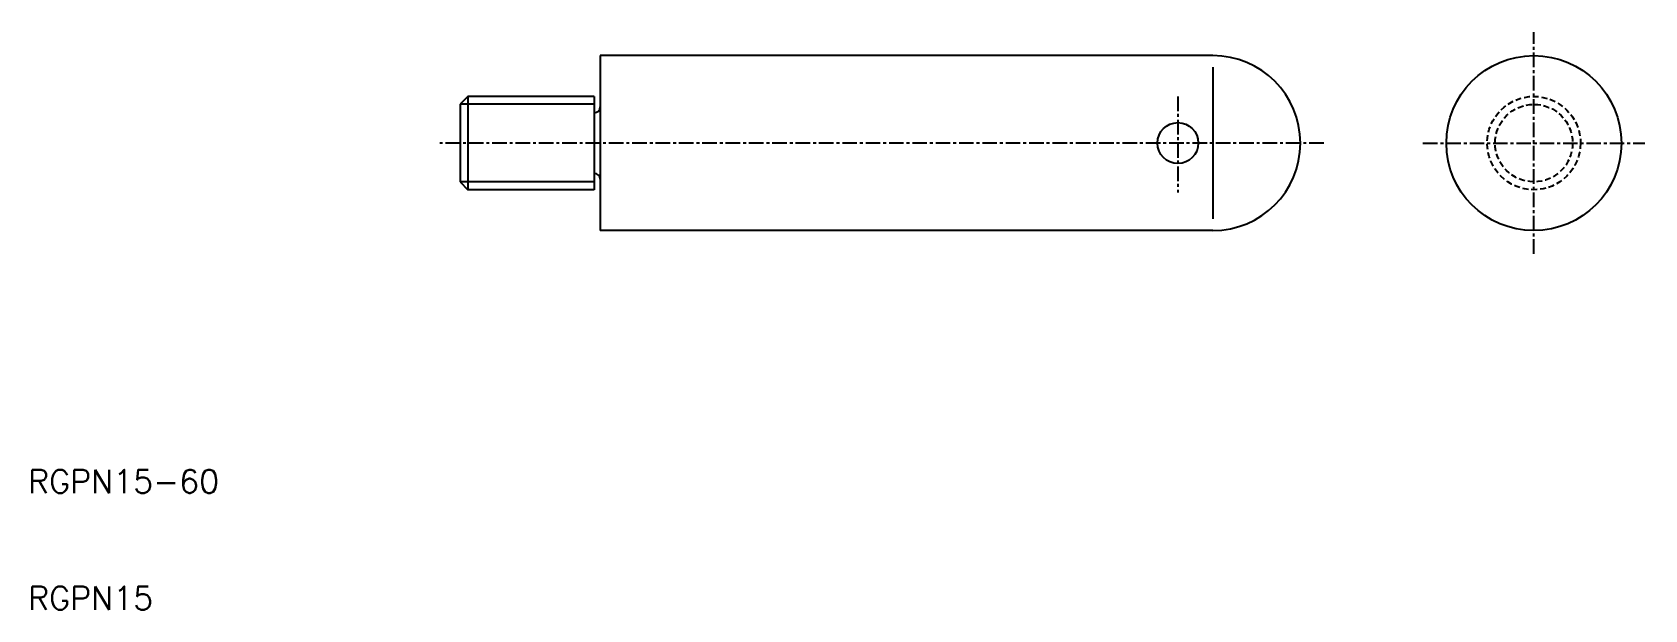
# Model space of a CAD drawing. Extents: x 10 to 148, y 10 to 60.
import ezdxf

# ---------------------------------------------------------------- set-up
doc = ezdxf.new("R2010")
doc.units = 0
doc.linetypes.add('CENTER', pattern=[2, 1.25, -0.25, 0.25, -0.25])
doc.linetypes.add('DASHED', pattern=[0.75, 0.5, -0.25])
doc.layers.get('0').update_dxf_attribs({"linetype": 'CONTINUOUS'})
doc.layers.add('CENTER', color=1, linetype='CENTER')
doc.styles.get("Standard").update_dxf_attribs({"font": 'txt.shx'})

msp = doc.modelspace()

# ---------------------------------------------------------------- linework, layer by layer
at = {"color": 7, "linetype": 'CONTINUOUS'}
for p, q in [((111.5, 57.5), (59, 57.5)), ((59, 57.5), (59, 42.5)), ((111.5, 56.5), (111.5, 43.5)), ((47.6765, 54), (47, 53.3235)), ((58.5, 54), (47.6765, 54)), ((47.6765, 54), (47.6765, 46)), ((58.5, 54), (58.5, 46)), ((47, 53.3235), (47, 46.6765)), ((47, 46.6765), (47.6765, 46)), ((58.5, 46), (47.6765, 46)), ((111.5, 42.5), (59, 42.5))]:
    msp.add_line(p, q, dxfattribs=at)
at = {"color": 3, "linetype": 'CONTINUOUS'}
for p, q in [((58.5, 53.3235), (47, 53.3235)), ((58.5, 46.6765), (47, 46.6765))]:
    msp.add_line(p, q, dxfattribs=at)
at = {"color": 7, "linetype": 'CONTINUOUS'}
for centre, radius in [((139, 50), 7.5), ((108.5, 50), 1.75)]:
    msp.add_circle(centre, radius, dxfattribs=at)
at = {"color": 3, "linetype": 'DASHED'}
for radius in [4, 3.3235]:
    msp.add_circle((139, 50), radius, dxfattribs=at)
at = {"color": 7, "linetype": 'CONTINUOUS'}
for centre, radius, start, end in [((111.5, 50), 7.5, 270, 90), ((58.5, 53.1), 0.5, 270, 0), ((58.5, 46.9), 0.5, 0, 90)]:
    msp.add_arc(centre, radius, start, end, dxfattribs=at)
at = {"layer": 'CENTER', "color": 1, "linetype": 'CENTER'}
for p, q in [((139, 40.5), (139, 59.5)), ((108.5, 53.997129), (108.5, 45.765417)), ((121, 50), (45, 50)), ((129.5, 50), (148.5, 50))]:
    msp.add_line(p, q, dxfattribs=at)
msp.add_point((139, 50), dxfattribs=at)

# ---------------------------------------------------------------- texts
at = {"color": 7, "linetype": 'CONTINUOUS'}
for s, p in [('RGPN15-60', (10, 20)), ('RGPN15', (10, 10))]:
    msp.add_text(s, height=2, dxfattribs=at).set_placement(p)

doc.saveas('drawing.dxf')
